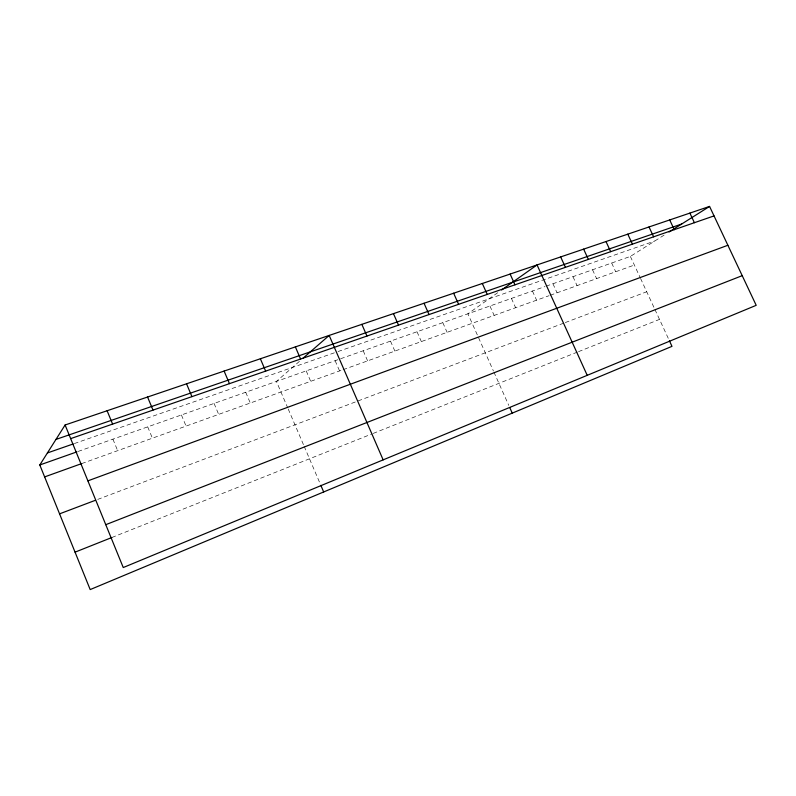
<?xml version="1.0" encoding="UTF-8"?>
<svg xmlns="http://www.w3.org/2000/svg" width="796" height="796" viewBox="0 0 796 796"><rect width="100%" height="100%" fill="white"/><g stroke="black" fill="none" stroke-linecap="round" stroke-linejoin="round"><path stroke-width="0.6" stroke-dasharray="3.98 2.98" d="M299.455 361.334L276.421 381.413L287.714 407.841M497.719 292.719L467.889 313.793L493.381 370.906M546.106 286.172L630.372 256.421L664.968 234.571M111.898 537.489L372.05 433.88M373.165 433.432L577.379 352.101M578.503 351.653L659.506 319.395M97.699 499.42L564.145 322.987M565.279 322.559L646.72 291.754M81.739 463.57L341.912 370.11M343.076 369.692L549.101 295.684M550.235 295.266L634.362 265.048M78.117 451.441L544.962 286.58M74.336 443.561L336.867 351.941M338.011 351.543L654.81 240.989M630.372 256.421L640.034 277.287M640.541 278.401L654.392 308.341M654.909 309.445L668.859 339.603M611.676 263.018L615.696 271.754M592.542 269.774L596.602 278.62M572.971 276.69L577.06 285.635M552.941 283.764L557.061 292.819M532.434 291.008L536.584 300.172M511.43 298.42L515.619 307.704M489.928 306.012L494.147 315.415M493.888 372.03L508.793 405.413M442.805 322.659L447.093 332.32M417.014 331.763L421.343 341.574M390.498 341.126L394.866 351.086M363.215 350.767L367.613 360.877M335.126 360.678L339.574 370.946M306.211 370.896L310.699 381.324M288.202 408.975L303.684 445.193M304.171 446.327L320.37 484.227M245.715 392.259L250.292 403.025M214.064 403.433L218.671 414.378M181.408 414.965L186.065 426.089M147.708 426.865L152.404 438.188M112.913 439.153L117.649 450.665"/><path stroke-width="1.19" d="M669.386 340.728L671.983 346.35L90.187 589.577L39.8 464.973L65.103 424.994L709.564 206.423L756.2 305.326L123.251 567.538L65.103 424.994M303.027 358.22L329.176 335.434L383.145 459.869M501.589 289.983L537.061 264.929L587.219 375.334M669.068 231.984L709.564 206.423M75.053 552.155L111.898 537.489M105.769 524.683L742.21 275.665M59.561 513.848L95.391 500.296M87.888 480.854L727.882 245.268M44.626 476.904L81.739 463.57M39.8 464.973L76.963 451.849M47.402 452.954L73.162 443.969M70.665 438.616L714.032 215.905M55.969 439.422L681.674 224.024M689.883 213.099L694.401 222.701M669.715 219.935L674.262 229.676M649.019 226.959L653.615 236.82M627.795 234.153L632.432 244.153M606.005 241.546L610.681 251.685M583.637 249.128L588.353 259.416M560.663 256.919L565.429 267.347M510.117 274.063L514.972 284.819M482.326 283.495L487.232 294.421M509.778 407.612L512.236 413.134M453.64 293.217L458.595 304.331M424.039 303.256L429.044 314.559M393.453 313.634L398.517 325.126M361.852 324.35L366.966 336.051M295.366 346.897L300.59 359.026M320.838 485.331L323.673 491.958M260.372 358.767L265.645 371.125M224.114 371.065L229.447 383.652M186.543 383.801L191.926 396.637M147.568 397.025L153.011 410.109M107.112 410.746L112.614 424.099"/></g></svg>
